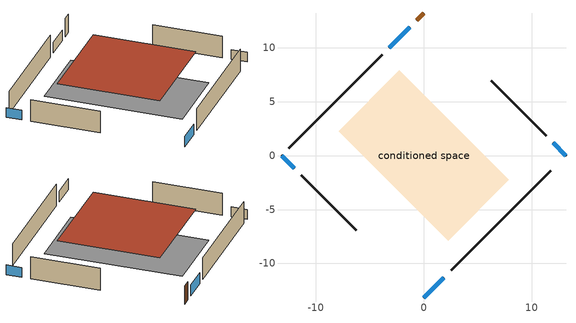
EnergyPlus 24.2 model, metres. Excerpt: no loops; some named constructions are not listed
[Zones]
conditioned space
 floor foundation (Slab1 construction): -7.88,2.26 -2.26,7.88 7.88,-2.26 2.26,-7.88 z0
 wall outside (AdiabaticWallConstruction 1): 0,13.17 -0.65,12.52 z0:2.03
 wall outside (AdiabaticWallConstruction): 0,-13.17 1.87,-11.3 / -1.3,11.87 -3.18,9.99 z0:1.19; -13.17,0 -12.01,-1.16 / 13.17,0 12.01,1.16 z0:1.07
 wall outside (Wall1 construction): 2.53,-10.64 11.75,-1.42 z0:2.44
 wall outside (Wall2 construction): -11.36,-1.81 -6.23,-6.94 z0:2.44
 wall outside (Wall3 construction): -3.83,9.34 -12.51,0.66 z0:2.44
 wall outside (Wall4 construction): 11.36,1.81 6.23,6.94 z0:2.44
 window (WindowConstruction): 0,-13.17 1.87,-11.3 z0:1.19
 window (WindowConstruction 1): -13.17,0 -12.01,-1.16 z0:1.07
 window (WindowConstruction 2): -1.3,11.87 -3.18,9.99 z0:1.19
 window (WindowConstruction 3): 13.17,0 12.01,1.16 z0:1.07
 door (Door): 0,13.17 -0.65,12.52 z0:2.03
 roof outside (Roof1 construction): 0,7.55 -7.55,0 0,-7.55 7.55,0 z2.44
[Schedule:Day:Interval]
cooling season schedule day; cooling season schedule day 2; cooling season schedule default day; natural vent schedule default day: No, 24:00, 0
cooling season schedule day 1; natural vent schedule day: No, 24:00, 1
exterior lighting schedule day 10: No, 01:00, 0.552381, 03:00, 0.510952, 05:00, 0.483333, 06:00, 0.538571, 07:00, 0.607619, 08:00, 0.56619, 09:00, 0.428095, 10:00, 0.345238, 12:00, 0.331429, 13:00, 0.345238, 14:00, 0.386667, 15:00, 0.414286, 16:00, 0.483333, 17:00, 0.607619, 18:00, 0.773333, 19:00, 0.88381, 20:00, 0.939048, 21:00, 0.966667, 22:00, 0.897619, 23:00, 0.773333, 24:00, 0.649048
exterior lighting schedule day 11: No, 01:00, 0.571429, 03:00, 0.528571, 05:00, 0.5, 06:00, 0.557143, 07:00, 0.628571, 08:00, 0.585714, 09:00, 0.442857, 10:00, 0.357143, 12:00, 0.342857, 13:00, 0.357143, 14:00, 0.4, 15:00, 0.428571, 16:00, 0.5, 17:00, 0.628571, 18:00, 0.8, 19:00, 0.914286, 20:00, 0.971429, 21:00, 1, 22:00, 0.928571, 23:00, 0.8, 24:00, 0.671429
exterior lighting schedule day 9: No, 01:00, 0.509524, 03:00, 0.47131, 05:00, 0.445833, 06:00, 0.496786, 07:00, 0.560476, 08:00, 0.522262, 09:00, 0.394881, 10:00, 0.318452, 12:00, 0.305714, 13:00, 0.318452, 14:00, 0.356667, 15:00, 0.382143, 16:00, 0.445833, 17:00, 0.560476, 18:00, 0.713333, 19:00, 0.815238, 20:00, 0.86619, 21:00, 0.891667, 22:00, 0.827976, 23:00, 0.713333, 24:00, 0.59869
[Schedule:Week:Daily]
cooling season schedule Week Rule - Jan1-May26: cooling season schedule day, cooling season schedule day, cooling season schedule day, cooling season schedule day, cooling season schedule day, cooling season schedule day, cooling season schedule day, cooling season schedule default day, cooling season schedule default day, cooling season schedule default day, cooling season schedule default day, cooling season schedule default day
cooling season schedule Week Rule - May27-Jun2: cooling season schedule day, cooling season schedule day, cooling season schedule day, cooling season schedule day, cooling season schedule day, cooling season schedule day 1, cooling season schedule day 1, cooling season schedule default day, cooling season schedule default day, cooling season schedule default day, cooling season schedule default day, cooling season schedule default day
cooling season schedule Week Rule - Jun3-Sep29: cooling season schedule day 1, cooling season schedule day 1, cooling season schedule day 1, cooling season schedule day 1, cooling season schedule day 1, cooling season schedule day 1, cooling season schedule day 1, cooling season schedule default day, cooling season schedule default day, cooling season schedule default day, cooling season schedule default day, cooling season schedule default day
cooling season schedule Week Rule - Sep30-Oct6: cooling season schedule day 1, cooling season schedule day 2, cooling season schedule day 2, cooling season schedule day 2, cooling season schedule day 2, cooling season schedule day 2, cooling season schedule day 2, cooling season schedule default day, cooling season schedule default day, cooling season schedule default day, cooling season schedule default day, cooling season schedule default day
cooling season schedule Week Rule - Oct7-Dec31: cooling season schedule day 2, cooling season schedule day 2, cooling season schedule day 2, cooling season schedule day 2, cooling season schedule day 2, cooling season schedule day 2, cooling season schedule day 2, cooling season schedule default day, cooling season schedule default day, cooling season schedule default day, cooling season schedule default day, cooling season schedule default day
natural vent schedule Week Rule - Jan1-Jan6: natural vent schedule day, natural vent schedule day, natural vent schedule default day, natural vent schedule day, natural vent schedule default day, natural vent schedule day, natural vent schedule default day, natural vent schedule default day, natural vent schedule default day, natural vent schedule default day, natural vent schedule default day, natural vent schedule default day
natural vent schedule Week Rule - Jan7-Dec31: natural vent schedule default day, natural vent schedule day, natural vent schedule default day, natural vent schedule day, natural vent schedule default day, natural vent schedule day, natural vent schedule default day, natural vent schedule default day, natural vent schedule default day, natural vent schedule default day, natural vent schedule default day, natural vent schedule default day
